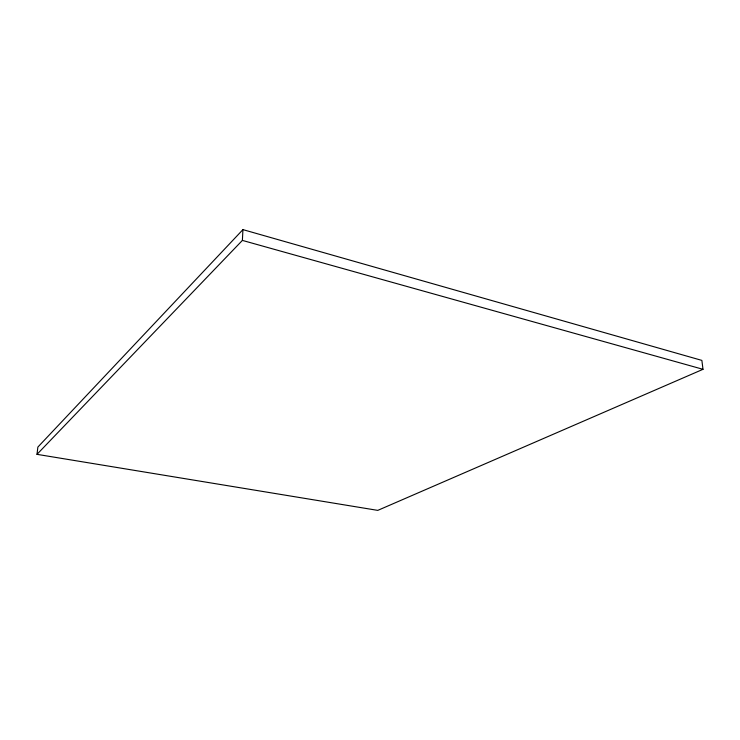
<?xml version="1.0" encoding="UTF-8"?>
<svg xmlns="http://www.w3.org/2000/svg" width="740" height="740" viewBox="0 0 740 740"><rect width="100%" height="100%" fill="white"/><g stroke="black" fill="none" stroke-linecap="round" stroke-linejoin="round"><path stroke-width="1.11" d="M37 454.342L242.387 240.407L242.933 229.622L701.871 360.399L703 369.315L377.77 510.378L37 454.342L37.879 447.062L242.933 229.622M242.387 240.407L703 369.315"/></g></svg>
